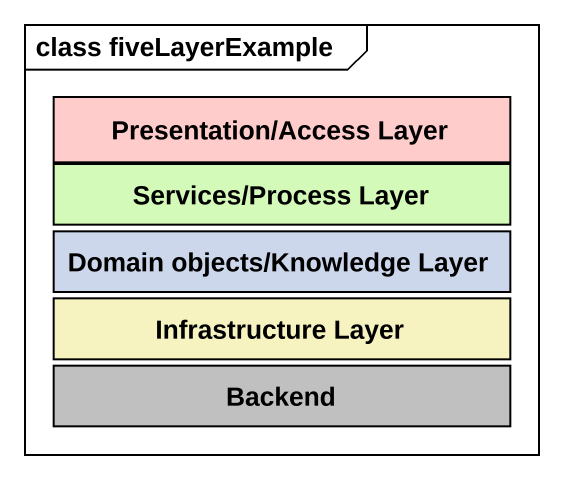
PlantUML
@startuml
mainframe class fiveLayerExample
hide circle
hide empty members
class "Presentation/Access Layer" as Presentation_Access_Layer #FFCCCC
class "Services/Process Layer" as Services_Process_Layer #D3FAB8
class "Domain objects/Knowledge Layer" as Domain_objects_Knowledge #CDD7EB
class "Infrastructure Layer" as Infrastructure_Layer #F7F3C1
class Backend #C0C0C0
@enduml
